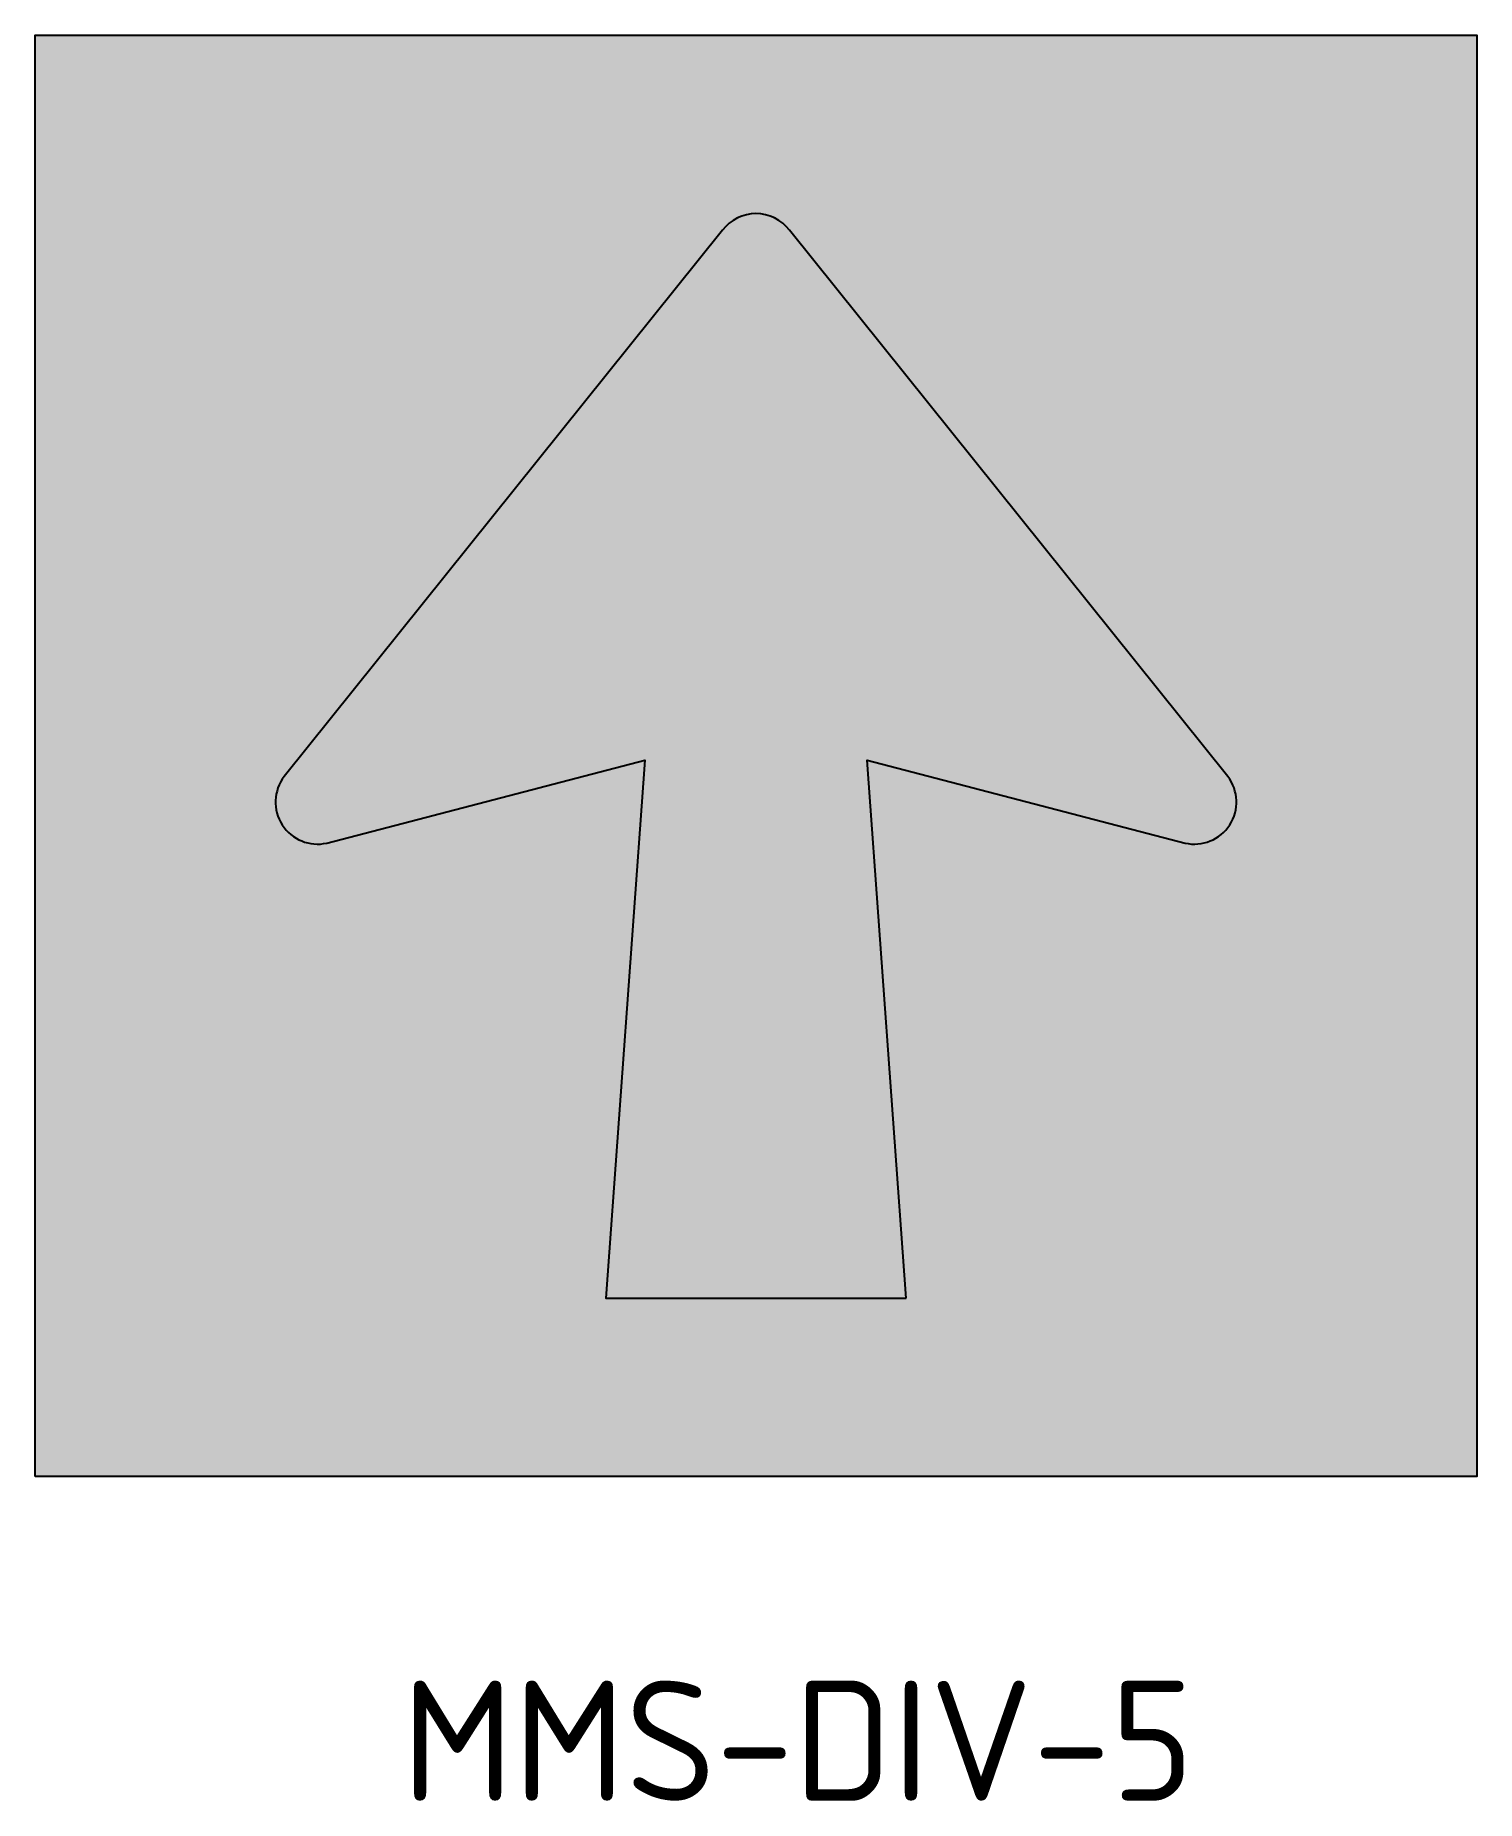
# Model space of a CAD drawing. Extents: x 151 to 359, y 73 to 238.
# Drawn here: x 151.2 to 211.2, y 164.2 to 237.7 of the extents above.
import ezdxf

# ---------------------------------------------------------------- set-up
doc = ezdxf.new("R2010")
doc.units = 0
doc.header["$LTSCALE"] = 0.3
doc.header["$MEASUREMENT"] = 0
for name, color, linetype in [('2', 1, 'CONTINUOUS'), ('L25', 1, 'CONTINUOUS'), ('NOTES', 1, 'CONTINUOUS'), ('yellow', 50, 'CONTINUOUS')]:
    doc.layers.add(name, color=color, linetype=linetype)
doc.styles.add('iso', font='iso3098b.shx')

msp = doc.modelspace()

# ---------------------------------------------------------------- hatches: boundary and pattern name
at = {"layer": '2'}
h = msp.add_hatch(color=256, dxfattribs=at)
edge = h.paths.add_edge_path()
edge.add_line((187.494, 185.111), (185.869, 207.513))
edge.add_line((185.869, 207.513), (199.105, 204.056))
edge.add_arc((199.494, 205.763), 1.75, 257.1756, 397.30395)
edge.add_line((200.886, 206.823), (182.636, 229.573))
edge.add_arc((181.244, 228.512), 1.75, 37.30395, 142.69605)
edge.add_line((179.852, 229.573), (161.602, 206.823))
edge.add_arc((162.994, 205.763), 1.75, 142.69605, 282.8244)
edge.add_line((163.382, 204.056), (176.619, 207.513))
edge.add_line((176.619, 207.513), (174.994, 185.111))
edge.add_line((174.994, 185.111), (187.494, 185.111))
at = {"layer": 'yellow'}
h = msp.add_hatch(color=256, dxfattribs=at)
h.paths.add_polyline_path([(211.244, 237.687), (151.244, 237.687), (151.244, 177.687), (211.244, 177.687)])
h.paths.add_polyline_path([(200.886, 206.823, -0.701042), (199.105, 204.056), (185.869, 207.513), (187.494, 185.111), (174.994, 185.111), (176.619, 207.513), (163.382, 204.056, -0.701042), (161.602, 206.823), (179.852, 229.573, -0.495274), (182.636, 229.573)], flags=16)

# ---------------------------------------------------------------- linework, layer by layer
at = {"layer": '2'}
msp.add_lwpolyline([(187.494, 185.111), (185.869, 207.513), (199.105, 204.056, 0.701042), (200.886, 206.823), (182.636, 229.573, 0.495274), (179.852, 229.573), (161.602, 206.823, 0.701042), (163.382, 204.056), (176.619, 207.513), (174.994, 185.111)], format="xyb", close=True, dxfattribs=at)
at = {"layer": 'L25'}
msp.add_lwpolyline([(151.244, 177.687), (151.244, 237.687), (211.244, 237.687), (211.244, 177.687)], close=True, dxfattribs=at)

# ---------------------------------------------------------------- texts
at = {"layer": 'NOTES', "style": 'iso'}
msp.add_text('MMS-DIV-5', height=5, dxfattribs=at).set_placement((166.498, 164.185))

doc.saveas('drawing.dxf')
